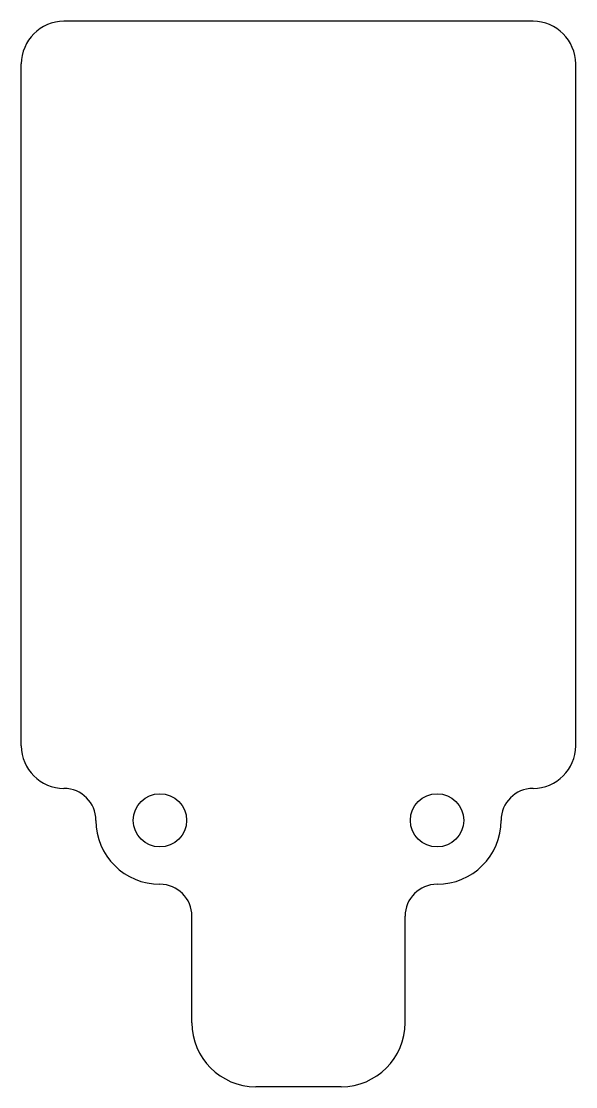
# Model space of a CAD drawing. Extents: x -13 to 13, y -32 to 18.
import ezdxf

# ---------------------------------------------------------------- set-up
doc = ezdxf.new("R2010")
doc.units = 0
doc.layers.add('MODELSKETCH_VISIBLE', color=7, linetype='CONTINUOUS')

msp = doc.modelspace()

# ---------------------------------------------------------------- linework, layer by layer
at = {"layer": 'MODELSKETCH_VISIBLE'}
for p, q in [((11, 18), (-11, 18)), ((-13, -16), (-13, 16)), ((13, -16), (13, 16)), ((-5, -29), (-5, -24)), ((5, -29), (5, -24)), ((2, -32), (-2, -32))]:
    msp.add_line(p, q, dxfattribs=at)
for centre in [(-6.5, -19.5), (6.5, -19.5)]:
    msp.add_circle(centre, 1.25, dxfattribs=at)
for centre, radius, start, end in [((-11, 16), 2, 90, 180), ((11, 16), 2, 0, 90), ((-11, -16), 2, 180, 270), ((11, -16), 2, 270, 0), ((-11, -19.5), 1.5, 0, 90), ((11, -19.5), 1.5, 90, 180), ((-6.5, -19.5), 3, 180, 270), ((6.5, -19.5), 3, 270, 0), ((-6.5, -24), 1.5, 0, 90), ((6.5, -24), 1.5, 90, 180), ((-2, -29), 3, 180, 270), ((2, -29), 3, 270, 0)]:
    msp.add_arc(centre, radius, start, end, dxfattribs=at)

doc.saveas('drawing.dxf')
